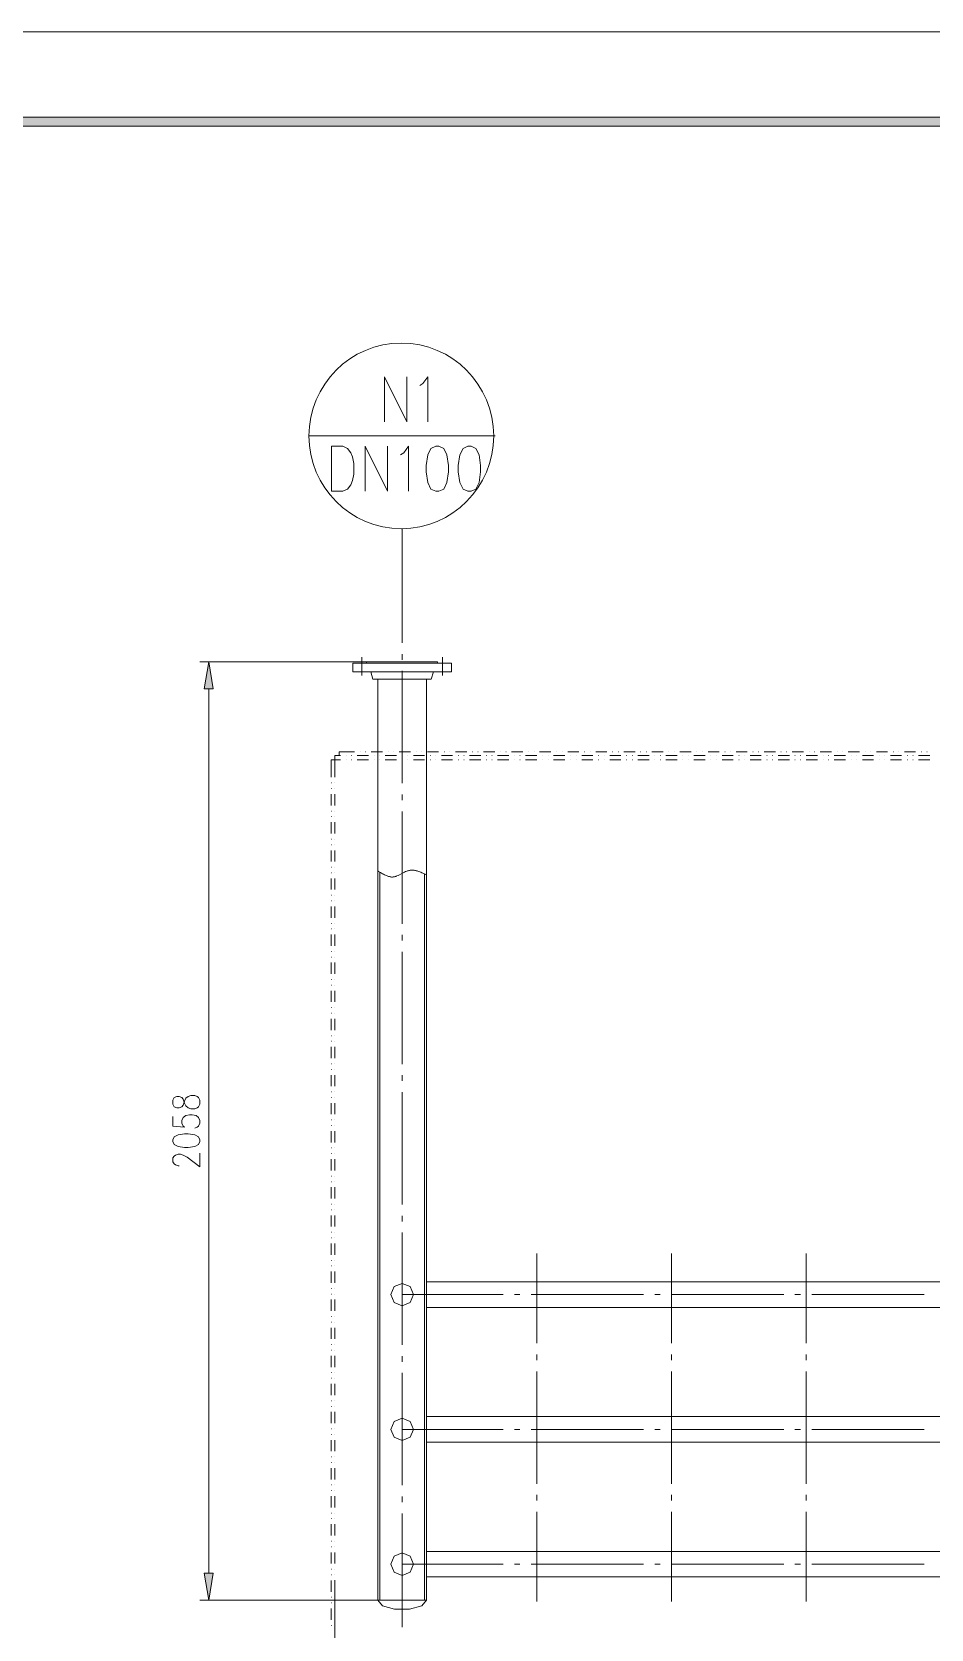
# Model space of a CAD drawing. Header units: millimetres. Extents: x 0 to 829, y 0 to 586.
# Drawn here: x 550.9 to 649.6, y 410.4 to 585.6 of the extents above; entities that cross this region are included whole.
import ezdxf

# ---------------------------------------------------------------- set-up
doc = ezdxf.new("R2010")
doc.units = ezdxf.units.MM

msp = doc.modelspace()

# ---------------------------------------------------------------- hatches: boundary and pattern name
h = msp.add_hatch(color=0)
h.dxf.hatch_style = 2
h.paths.add_polyline_path([(819.788528, 576.266028), (818.80075, 575.281778), (25.142472, 575.281778), (24.154694, 576.266028)])
h = msp.add_hatch(color=0)
h.dxf.hatch_style = 2
h.paths.add_polyline_path([(569.781972, 513.549194), (570.275861, 516.509), (570.76975, 513.549194)])
h = msp.add_hatch(color=0)
h.dxf.hatch_style = 2
h.paths.add_polyline_path([(569.781972, 416.535306), (570.275861, 413.579028), (570.76975, 416.535306)])

# ---------------------------------------------------------------- linework, layer by layer
at = {"color": 0, "lineweight": 0}
for points in [[(0, 0), (0, 585.632278), (829.154778, 585.632278), (829.154778, 0)], [(819.788528, 576.266028), (818.80075, 575.281778), (25.142472, 575.281778), (24.154694, 576.266028)], [(583.748444, 535.245028), (583.748444, 540.176861), (584.979639, 540.176861), (585.508806, 539.9405), (585.861583, 539.471306), (586.037972, 539.002111), (586.214361, 538.296556), (586.214361, 537.125333), (586.037972, 536.419778), (585.861583, 535.950583), (585.508806, 535.481389), (584.979639, 535.245028)], [(595.192556, 540.176861), (594.663389, 539.9405), (594.310611, 539.234944), (594.134222, 538.063722), (594.134222, 537.358167), (594.310611, 536.183417), (594.663389, 535.481389), (595.192556, 535.245028), (595.545333, 535.245028), (596.070972, 535.481389), (596.42375, 536.183417), (596.600139, 537.358167), (596.600139, 538.063722), (596.42375, 539.234944), (596.070972, 539.9405), (595.545333, 540.176861)], [(598.713278, 540.176861), (598.184111, 539.9405), (597.831333, 539.234944), (597.658472, 538.063722), (597.658472, 537.358167), (597.831333, 536.183417), (598.184111, 535.481389), (598.713278, 535.245028), (599.066056, 535.245028), (599.595222, 535.481389), (599.944472, 536.183417), (600.120861, 537.358167), (600.120861, 538.063722), (599.944472, 539.234944), (599.595222, 539.9405), (599.066056, 540.176861)], [(569.781972, 513.549194), (570.275861, 516.509), (570.76975, 513.549194)], [(566.331806, 468.002056), (566.472917, 467.684556), (566.755139, 467.578722), (567.037361, 467.578722), (567.316056, 467.684556), (567.457167, 467.896222), (567.598278, 468.316028), (567.739389, 468.633528), (568.021611, 468.845194), (568.303833, 468.951028), (568.727167, 468.951028), (569.009389, 468.845194), (569.1505, 468.739361), (569.288083, 468.421861), (569.288083, 468.002056), (569.1505, 467.684556), (569.009389, 467.578722), (568.727167, 467.472889), (568.303833, 467.472889), (568.021611, 467.578722), (567.739389, 467.790389), (567.598278, 468.107889), (567.457167, 468.527694), (567.316056, 468.739361), (567.037361, 468.845194), (566.755139, 468.845194), (566.472917, 468.739361), (566.331806, 468.421861)], [(566.331806, 463.881611), (566.472917, 463.564111), (566.89625, 463.352444), (567.598278, 463.246611), (568.021611, 463.246611), (568.727167, 463.352444), (569.1505, 463.564111), (569.288083, 463.881611), (569.288083, 464.093278), (569.1505, 464.410778), (568.727167, 464.618917), (568.021611, 464.72475), (567.598278, 464.72475), (566.89625, 464.618917), (566.472917, 464.410778), (566.331806, 464.093278)], [(590.267778, 447.099972), (590.627611, 447.971333), (591.498972, 448.331167), (592.370333, 447.971333), (592.733694, 447.099972), (592.370333, 446.228611), (591.498972, 445.868778), (590.627611, 446.228611)], [(590.267778, 432.311528), (590.627611, 433.182889), (591.498972, 433.542722), (592.370333, 433.182889), (592.733694, 432.311528), (592.370333, 431.440167), (591.498972, 431.076806), (590.627611, 431.440167)], [(590.267778, 417.523083), (590.627611, 418.394444), (591.498972, 418.754278), (592.370333, 418.394444), (592.733694, 417.523083), (592.370333, 416.651722), (591.498972, 416.288361), (590.627611, 416.651722)], [(569.781972, 416.535306), (570.275861, 413.579028), (570.76975, 416.535306)]]:
    msp.add_lwpolyline(points, close=True, dxfattribs=at)
for points in [[(589.558694, 542.843861), (589.558694, 547.775694), (592.024611, 542.843861), (592.024611, 547.775694)], [(593.432194, 546.833778), (593.784972, 547.070139), (594.310611, 547.775694), (594.310611, 542.843861)], [(581.271944, 541.309278), (601.729528, 541.309278)], [(587.445556, 535.245028), (587.445556, 540.176861), (589.911472, 535.245028), (589.911472, 540.176861)], [(591.319056, 539.234944), (591.671833, 539.471306), (592.201, 540.176861), (592.201, 535.245028)], [(591.498972, 531.08225), (591.498972, 518.6045)], [(587.064556, 517.020528), (587.064556, 515.030861)], [(591.498972, 517.369778), (591.498972, 516.755944)], [(595.936917, 517.020528), (595.936917, 515.030861)], [(591.498972, 516.509), (569.288083, 516.509)], [(586.076778, 516.360833), (586.076778, 515.422444)], [(586.076778, 516.360833), (596.921167, 516.360833)], [(586.076778, 515.422444), (596.921167, 515.422444)], [(587.604306, 516.509), (595.393639, 516.509)], [(587.604306, 516.509), (587.604306, 516.360833)], [(588.048806, 515.422444), (588.299278, 514.63575)], [(591.498972, 515.521222), (591.498972, 503.198694)], [(594.949139, 515.422444), (594.702194, 514.63575)], [(595.393639, 516.509), (595.393639, 516.360833)], [(596.921167, 516.360833), (596.921167, 515.422444)], [(570.275861, 513.549194), (570.275861, 416.535306)], [(588.299278, 514.63575), (594.702194, 514.63575)], [(588.839028, 514.63575), (588.839028, 413.579028)], [(594.162444, 514.63575), (594.162444, 413.579028)], [(584.598639, 506.648861), (586.26375, 506.648861)], [(584.598639, 506.648861), (584.598639, 506.25375)], [(586.877583, 506.648861), (586.895222, 506.648861)], [(587.494944, 506.648861), (587.512583, 506.648861)], [(588.112306, 506.648861), (589.3435, 506.648861)], [(589.960861, 506.648861), (589.9785, 506.648861)], [(590.574694, 506.648861), (590.592333, 506.648861)], [(591.192056, 506.648861), (592.42325, 506.648861)], [(593.040611, 506.648861), (593.05825, 506.648861)], [(593.657972, 506.648861), (593.675611, 506.648861)], [(594.271806, 506.648861), (595.506528, 506.648861)], [(596.120361, 506.648861), (596.138, 506.648861)], [(596.737722, 506.648861), (596.755361, 506.648861)], [(597.355083, 506.648861), (598.586278, 506.648861)], [(599.203639, 506.648861), (599.221278, 506.648861)], [(599.817472, 506.648861), (599.835111, 506.648861)], [(600.434833, 506.648861), (601.666028, 506.648861)], [(602.283389, 506.648861), (602.301028, 506.648861)], [(602.90075, 506.648861), (602.918389, 506.648861)], [(603.514583, 506.648861), (604.749306, 506.648861)], [(605.363139, 506.648861), (605.380778, 506.648861)], [(605.9805, 506.648861), (605.998139, 506.648861)], [(606.597861, 506.648861), (607.829056, 506.648861)], [(608.446417, 506.648861), (608.464056, 506.648861)], [(609.06025, 506.648861), (609.077889, 506.648861)], [(609.677611, 506.648861), (610.908806, 506.648861)], [(611.526167, 506.648861), (611.543806, 506.648861)], [(612.143528, 506.648861), (612.161167, 506.648861)], [(612.757361, 506.648861), (613.992083, 506.648861)], [(614.605917, 506.648861), (614.623556, 506.648861)], [(615.223278, 506.648861), (615.240917, 506.648861)], [(615.840639, 506.648861), (617.071833, 506.648861)], [(617.689194, 506.648861), (617.706833, 506.648861)], [(618.303028, 506.648861), (618.320667, 506.648861)], [(618.920389, 506.648861), (620.151583, 506.648861)], [(620.768944, 506.648861), (620.786583, 506.648861)], [(621.386306, 506.648861), (621.403944, 506.648861)], [(622.000139, 506.648861), (623.234861, 506.648861)], [(623.848694, 506.648861), (623.866333, 506.648861)], [(624.466056, 506.648861), (624.483694, 506.648861)], [(625.083417, 506.648861), (626.314611, 506.648861)], [(626.931972, 506.648861), (626.949611, 506.648861)], [(627.545806, 506.648861), (627.563444, 506.648861)], [(628.163167, 506.648861), (629.394361, 506.648861)], [(630.011722, 506.648861), (630.029361, 506.648861)], [(630.629083, 506.648861), (630.646722, 506.648861)], [(631.242917, 506.648861), (632.477639, 506.648861)], [(633.091472, 506.648861), (633.109111, 506.648861)], [(633.708833, 506.648861), (633.726472, 506.648861)], [(634.326194, 506.648861), (635.557389, 506.648861)], [(636.17475, 506.648861), (636.192389, 506.648861)], [(636.788583, 506.648861), (636.806222, 506.648861)], [(637.405944, 506.648861), (638.637139, 506.648861)], [(639.2545, 506.648861), (639.272139, 506.648861)], [(639.871861, 506.648861), (639.8895, 506.648861)], [(640.485694, 506.648861), (641.720417, 506.648861)], [(642.33425, 506.648861), (642.351889, 506.648861)], [(642.951611, 506.648861), (642.96925, 506.648861)], [(643.568972, 506.648861), (644.800167, 506.648861)], [(645.417528, 506.648861), (645.435167, 506.648861)], [(646.031361, 506.648861), (646.049, 506.648861)], [(646.648722, 506.648861), (647.879917, 506.648861)], [(648.497278, 506.648861), (648.514917, 506.648861)], [(649.114639, 506.648861), (649.132278, 506.648861)], [(583.709639, 505.759861), (583.709639, 503.851333)], [(583.709639, 505.759861), (584.722111, 505.759861)], [(584.10475, 506.25375), (584.722111, 506.25375)], [(584.10475, 506.25375), (584.10475, 505.759861)], [(584.10475, 505.759861), (584.10475, 503.851333)], [(585.339472, 506.25375), (585.357111, 506.25375)], [(585.339472, 505.759861), (585.357111, 505.759861)], [(585.953306, 506.25375), (585.970944, 506.25375)], [(585.953306, 505.759861), (585.970944, 505.759861)], [(586.570667, 506.25375), (587.801861, 506.25375)], [(586.570667, 505.759861), (587.801861, 505.759861)], [(588.419222, 506.25375), (588.436861, 506.25375)], [(588.419222, 505.759861), (588.436861, 505.759861)], [(589.036583, 506.25375), (589.054222, 506.25375)], [(589.036583, 505.759861), (589.054222, 505.759861)], [(589.650417, 506.25375), (590.885139, 506.25375)], [(589.650417, 505.759861), (590.885139, 505.759861)], [(591.498972, 506.25375), (591.516611, 506.25375)], [(591.498972, 505.759861), (591.516611, 505.759861)], [(592.116333, 506.25375), (592.133972, 506.25375)], [(592.116333, 505.759861), (592.133972, 505.759861)], [(592.733694, 506.25375), (593.964889, 506.25375)], [(592.733694, 505.759861), (593.964889, 505.759861)], [(594.58225, 506.25375), (594.599889, 506.25375)], [(594.58225, 505.759861), (594.599889, 505.759861)], [(595.196083, 506.25375), (595.213722, 506.25375)], [(595.196083, 505.759861), (595.213722, 505.759861)], [(595.813444, 506.25375), (597.044639, 506.25375)], [(595.813444, 505.759861), (597.044639, 505.759861)], [(597.662, 506.25375), (597.679639, 506.25375)], [(597.662, 505.759861), (597.679639, 505.759861)], [(598.279361, 506.25375), (598.297, 506.25375)], [(598.279361, 505.759861), (598.297, 505.759861)], [(598.893194, 506.25375), (600.127917, 506.25375)], [(598.893194, 505.759861), (600.127917, 505.759861)], [(600.74175, 506.25375), (600.759389, 506.25375)], [(600.74175, 505.759861), (600.759389, 505.759861)], [(601.359111, 506.25375), (601.37675, 506.25375)], [(601.359111, 505.759861), (601.37675, 505.759861)], [(601.976472, 506.25375), (603.207667, 506.25375)], [(601.976472, 505.759861), (603.207667, 505.759861)], [(603.825028, 506.25375), (603.842667, 506.25375)], [(603.825028, 505.759861), (603.842667, 505.759861)], [(604.438861, 506.25375), (604.4565, 506.25375)], [(604.438861, 505.759861), (604.4565, 505.759861)], [(605.056222, 506.25375), (606.287417, 506.25375)], [(605.056222, 505.759861), (606.287417, 505.759861)], [(606.904778, 506.25375), (606.922417, 506.25375)], [(606.904778, 505.759861), (606.922417, 505.759861)], [(607.522139, 506.25375), (607.539778, 506.25375)], [(607.522139, 505.759861), (607.539778, 505.759861)], [(608.135972, 506.25375), (609.370694, 506.25375)], [(608.135972, 505.759861), (609.370694, 505.759861)], [(609.984528, 506.25375), (610.002167, 506.25375)], [(609.984528, 505.759861), (610.002167, 505.759861)], [(610.601889, 506.25375), (610.619528, 506.25375)], [(610.601889, 505.759861), (610.619528, 505.759861)], [(611.21925, 506.25375), (612.450444, 506.25375)], [(611.21925, 505.759861), (612.450444, 505.759861)], [(613.067806, 506.25375), (613.085444, 506.25375)], [(613.067806, 505.759861), (613.085444, 505.759861)], [(613.681639, 506.25375), (613.699278, 506.25375)], [(613.681639, 505.759861), (613.699278, 505.759861)], [(614.299, 506.25375), (615.530194, 506.25375)], [(614.299, 505.759861), (615.530194, 505.759861)], [(616.147556, 506.25375), (616.165194, 506.25375)], [(616.147556, 505.759861), (616.165194, 505.759861)], [(616.764917, 506.25375), (616.782556, 506.25375)], [(616.764917, 505.759861), (616.782556, 505.759861)], [(617.37875, 506.25375), (618.613472, 506.25375)], [(617.37875, 505.759861), (618.613472, 505.759861)], [(619.227306, 506.25375), (619.244944, 506.25375)], [(619.227306, 505.759861), (619.244944, 505.759861)], [(619.844667, 506.25375), (619.862306, 506.25375)], [(619.844667, 505.759861), (619.862306, 505.759861)], [(620.462028, 506.25375), (621.693222, 506.25375)], [(620.462028, 505.759861), (621.693222, 505.759861)], [(622.310583, 506.25375), (622.328222, 506.25375)], [(622.310583, 505.759861), (622.328222, 505.759861)], [(622.924417, 506.25375), (622.942056, 506.25375)], [(622.924417, 505.759861), (622.942056, 505.759861)], [(623.541778, 506.25375), (624.772972, 506.25375)], [(623.541778, 505.759861), (624.772972, 505.759861)], [(625.390333, 506.25375), (625.407972, 506.25375)], [(625.390333, 505.759861), (625.407972, 505.759861)], [(626.007694, 506.25375), (626.025333, 506.25375)], [(626.007694, 505.759861), (626.025333, 505.759861)], [(626.621528, 506.25375), (627.85625, 506.25375)], [(626.621528, 505.759861), (627.85625, 505.759861)], [(628.470083, 506.25375), (628.487722, 506.25375)], [(628.470083, 505.759861), (628.487722, 505.759861)], [(629.087444, 506.25375), (629.105083, 506.25375)], [(629.087444, 505.759861), (629.105083, 505.759861)], [(629.704806, 506.25375), (630.936, 506.25375)], [(629.704806, 505.759861), (630.936, 505.759861)], [(631.553361, 506.25375), (631.571, 506.25375)], [(631.553361, 505.759861), (631.571, 505.759861)], [(632.167194, 506.25375), (632.184833, 506.25375)], [(632.167194, 505.759861), (632.184833, 505.759861)], [(632.784556, 506.25375), (634.01575, 506.25375)], [(632.784556, 505.759861), (634.01575, 505.759861)], [(634.633111, 506.25375), (634.65075, 506.25375)], [(634.633111, 505.759861), (634.65075, 505.759861)], [(635.250472, 506.25375), (635.268111, 506.25375)], [(635.250472, 505.759861), (635.268111, 505.759861)], [(635.864306, 506.25375), (637.099028, 506.25375)], [(635.864306, 505.759861), (637.099028, 505.759861)], [(637.712861, 506.25375), (637.7305, 506.25375)], [(637.712861, 505.759861), (637.7305, 505.759861)], [(638.330222, 506.25375), (638.347861, 506.25375)], [(638.330222, 505.759861), (638.347861, 505.759861)], [(638.947583, 506.25375), (640.178778, 506.25375)], [(638.947583, 505.759861), (640.178778, 505.759861)], [(640.796139, 506.25375), (640.813778, 506.25375)], [(640.796139, 505.759861), (640.813778, 505.759861)], [(641.409972, 506.25375), (641.427611, 506.25375)], [(641.409972, 505.759861), (641.427611, 505.759861)], [(642.027333, 506.25375), (643.258528, 506.25375)], [(642.027333, 505.759861), (643.258528, 505.759861)], [(643.875889, 506.25375), (643.893528, 506.25375)], [(643.875889, 505.759861), (643.893528, 505.759861)], [(644.49325, 506.25375), (644.510889, 506.25375)], [(644.49325, 505.759861), (644.510889, 505.759861)], [(645.107083, 506.25375), (646.341806, 506.25375)], [(645.107083, 505.759861), (646.341806, 505.759861)], [(646.955639, 506.25375), (646.973278, 506.25375)], [(646.955639, 505.759861), (646.973278, 505.759861)], [(647.573, 506.25375), (647.590639, 506.25375)], [(647.573, 505.759861), (647.590639, 505.759861)], [(648.190361, 506.25375), (649.421556, 506.25375)], [(648.190361, 505.759861), (649.421556, 505.759861)], [(583.709639, 503.233972), (583.727278, 503.233972)], [(584.10475, 503.233972), (584.122389, 503.233972)], [(583.709639, 502.620139), (583.727278, 502.620139)], [(583.709639, 502.002778), (583.709639, 500.771583)], [(584.10475, 502.620139), (584.122389, 502.620139)], [(584.10475, 502.002778), (584.10475, 500.771583)], [(591.498972, 501.9675), (591.498972, 501.350139)], [(583.709639, 500.154222), (583.727278, 500.154222)], [(583.709639, 499.536861), (583.727278, 499.536861)], [(584.10475, 500.154222), (584.122389, 500.154222)], [(584.10475, 499.536861), (584.122389, 499.536861)], [(591.498972, 500.118944), (591.498972, 487.792889)], [(583.709639, 498.923028), (583.709639, 497.688306)], [(584.10475, 498.923028), (584.10475, 497.688306)], [(583.709639, 497.074472), (583.727278, 497.074472)], [(583.709639, 496.457111), (583.727278, 496.457111)], [(584.10475, 497.074472), (584.122389, 497.074472)], [(584.10475, 496.457111), (584.122389, 496.457111)], [(583.709639, 495.83975), (583.709639, 494.608556)], [(584.10475, 495.83975), (584.10475, 494.608556)], [(583.709639, 493.991194), (583.727278, 493.991194)], [(583.709639, 493.377361), (583.727278, 493.377361)], [(583.709639, 492.76), (583.709639, 491.528806)], [(584.10475, 493.991194), (584.122389, 493.991194)], [(584.10475, 493.377361), (584.122389, 493.377361)], [(584.10475, 492.76), (584.10475, 491.528806)], [(588.839028, 493.578444), (588.909583, 493.536111), (588.976611, 493.493778), (589.110667, 493.416167), (589.234139, 493.345611), (589.350556, 493.278583), (589.463444, 493.218611), (589.569278, 493.165694), (589.668056, 493.116306), (589.763306, 493.073972), (589.8515, 493.035167), (589.936167, 493.003417), (590.017306, 492.978722), (590.098444, 492.954028), (590.172528, 492.936389), (590.246611, 492.925806), (590.317167, 492.915222), (590.387722, 492.911694), (590.45475, 492.915222), (590.521778, 492.91875), (590.588806, 492.929333), (590.659361, 492.943444), (590.726389, 492.961083), (590.793417, 492.978722), (590.860444, 493.003417), (590.927472, 493.028111), (591.065056, 493.088083), (591.199111, 493.155111), (591.474278, 493.29975), (591.608333, 493.370306), (591.745917, 493.440861), (591.8835, 493.507889), (592.021083, 493.564333), (592.088111, 493.589028), (592.158667, 493.610194), (592.229222, 493.631361), (592.29625, 493.645472), (592.366806, 493.659583), (592.437361, 493.666639), (592.507917, 493.673694), (592.578472, 493.673694), (592.652556, 493.670167), (592.726639, 493.666639), (592.80425, 493.656056), (592.885389, 493.641944), (592.970056, 493.624306), (593.054722, 493.603139), (593.146444, 493.574917), (593.238167, 493.546694), (593.336944, 493.511417), (593.43925, 493.476139), (593.545083, 493.433806), (593.657972, 493.384417), (593.774389, 493.335028), (593.897861, 493.282111), (594.024861, 493.222139), (594.162444, 493.158639)], [(589.036583, 493.4585), (589.036583, 413.579028)], [(593.964889, 493.250361), (593.964889, 413.579028)], [(583.709639, 490.911444), (583.727278, 490.911444)], [(584.10475, 490.911444), (584.122389, 490.911444)], [(583.709639, 490.294083), (583.727278, 490.294083)], [(583.709639, 489.68025), (583.709639, 488.445528)], [(584.10475, 490.294083), (584.122389, 490.294083)], [(584.10475, 489.68025), (584.10475, 488.445528)], [(583.709639, 487.831694), (583.727278, 487.831694)], [(583.709639, 487.214333), (583.727278, 487.214333)], [(584.10475, 487.831694), (584.122389, 487.831694)], [(584.10475, 487.214333), (584.122389, 487.214333)], [(583.709639, 486.596972), (583.709639, 485.365778)], [(584.10475, 486.596972), (584.10475, 485.365778)], [(591.498972, 486.561694), (591.498972, 485.944333)], [(583.709639, 484.748417), (583.727278, 484.748417)], [(583.709639, 484.134583), (583.727278, 484.134583)], [(584.10475, 484.748417), (584.122389, 484.748417)], [(584.10475, 484.134583), (584.122389, 484.134583)], [(591.498972, 484.713139), (591.498972, 472.387083)], [(583.709639, 483.517222), (583.709639, 482.2825)], [(584.10475, 483.517222), (584.10475, 482.2825)], [(583.709639, 481.668667), (583.727278, 481.668667)], [(583.709639, 481.051306), (583.727278, 481.051306)], [(583.709639, 480.433944), (583.709639, 479.20275)], [(584.10475, 481.668667), (584.122389, 481.668667)], [(584.10475, 481.051306), (584.122389, 481.051306)], [(584.10475, 480.433944), (584.10475, 479.20275)], [(583.709639, 478.585389), (583.727278, 478.585389)], [(584.10475, 478.585389), (584.122389, 478.585389)], [(583.709639, 477.971556), (583.727278, 477.971556)], [(583.709639, 477.354194), (583.709639, 476.123)], [(584.10475, 477.971556), (584.122389, 477.971556)], [(584.10475, 477.354194), (584.10475, 476.123)], [(583.709639, 475.505639), (583.727278, 475.505639)], [(583.709639, 474.888278), (583.727278, 474.888278)], [(584.10475, 475.505639), (584.122389, 475.505639)], [(584.10475, 474.888278), (584.122389, 474.888278)], [(583.709639, 474.274444), (583.709639, 473.039722)], [(584.10475, 474.274444), (584.10475, 473.039722)], [(583.709639, 472.425889), (583.727278, 472.425889)], [(583.709639, 471.808528), (583.727278, 471.808528)], [(584.10475, 472.425889), (584.122389, 472.425889)], [(584.10475, 471.808528), (584.122389, 471.808528)], [(583.709639, 471.191167), (583.709639, 469.959972)], [(584.10475, 471.191167), (584.10475, 469.959972)], [(591.498972, 471.155889), (591.498972, 470.538528)], [(583.709639, 469.342611), (583.727278, 469.342611)], [(583.709639, 468.728778), (583.727278, 468.728778)], [(583.709639, 468.111417), (583.709639, 466.880222)], [(584.10475, 469.342611), (584.122389, 469.342611)], [(584.10475, 468.728778), (584.122389, 468.728778)], [(584.10475, 468.111417), (584.10475, 466.880222)], [(591.498972, 469.307333), (591.498972, 456.984806)], [(566.331806, 466.626222), (566.331806, 465.571417), (567.598278, 465.465583), (567.457167, 465.571417), (567.316056, 465.888917), (567.316056, 466.206417), (567.457167, 466.520389), (567.739389, 466.732056), (568.162722, 466.837889), (568.444944, 466.837889), (568.868278, 466.732056), (569.1505, 466.520389), (569.288083, 466.206417), (569.288083, 465.888917), (569.1505, 465.571417), (569.009389, 465.465583), (568.727167, 465.35975)], [(583.709639, 466.262861), (583.727278, 466.262861)], [(584.10475, 466.262861), (584.122389, 466.262861)], [(583.709639, 465.6455), (583.727278, 465.6455)], [(583.709639, 465.031667), (583.709639, 463.796944)], [(584.10475, 465.6455), (584.122389, 465.6455)], [(584.10475, 465.031667), (584.10475, 463.796944)], [(567.037361, 461.239306), (566.89625, 461.239306), (566.614028, 461.345139), (566.472917, 461.450972), (566.331806, 461.662639), (566.331806, 462.085972), (566.472917, 462.297639), (566.614028, 462.403472), (566.89625, 462.509306), (567.178472, 462.509306), (567.457167, 462.403472), (567.8805, 462.191806), (569.288083, 461.133472), (569.288083, 462.615139)], [(583.709639, 463.183111), (583.727278, 463.183111)], [(584.10475, 463.183111), (584.122389, 463.183111)], [(583.709639, 462.56575), (583.727278, 462.56575)], [(583.709639, 461.948389), (583.709639, 460.717194)], [(584.10475, 462.56575), (584.122389, 462.56575)], [(584.10475, 461.948389), (584.10475, 460.717194)], [(583.709639, 460.099833), (583.727278, 460.099833)], [(583.709639, 459.486), (583.727278, 459.486)], [(584.10475, 460.099833), (584.122389, 460.099833)], [(584.10475, 459.486), (584.122389, 459.486)], [(583.709639, 458.868639), (583.709639, 457.637444)], [(584.10475, 458.868639), (584.10475, 457.637444)], [(583.709639, 457.020083), (583.727278, 457.020083)], [(583.709639, 456.402722), (583.727278, 456.402722)], [(583.709639, 455.788889), (583.709639, 454.554167)], [(584.10475, 457.020083), (584.122389, 457.020083)], [(584.10475, 456.402722), (584.122389, 456.402722)], [(584.10475, 455.788889), (584.10475, 454.554167)], [(591.498972, 455.750083), (591.498972, 455.13625)], [(583.709639, 453.940333), (583.727278, 453.940333)], [(584.10475, 453.940333), (584.122389, 453.940333)], [(591.498972, 453.901528), (591.498972, 441.579)], [(583.709639, 453.322972), (583.727278, 453.322972)], [(583.709639, 452.705611), (583.709639, 451.474417)], [(584.10475, 453.322972), (584.122389, 453.322972)], [(584.10475, 452.705611), (584.10475, 451.474417)], [(583.709639, 450.857056), (583.727278, 450.857056)], [(584.10475, 450.857056), (584.122389, 450.857056)], [(606.287417, 451.615528), (606.287417, 441.755389)], [(621.075861, 451.615528), (621.075861, 441.755389)], [(635.864306, 451.615528), (635.864306, 441.755389)], [(583.709639, 450.243222), (583.727278, 450.243222)], [(583.709639, 449.625861), (583.709639, 448.394667)], [(584.10475, 450.243222), (584.122389, 450.243222)], [(584.10475, 449.625861), (584.10475, 448.394667)], [(583.709639, 447.777306), (583.727278, 447.777306)], [(583.709639, 447.159944), (583.727278, 447.159944)], [(584.10475, 447.777306), (584.122389, 447.777306)], [(584.10475, 447.159944), (584.122389, 447.159944)], [(591.498972, 447.099972), (602.590306, 447.099972)], [(594.162444, 448.504028), (721.935028, 448.504028)], [(603.825028, 447.099972), (604.438861, 447.099972)], [(605.673583, 447.099972), (617.996111, 447.099972)], [(619.227306, 447.099972), (619.844667, 447.099972)], [(621.075861, 447.099972), (633.401917, 447.099972)], [(634.633111, 447.099972), (635.250472, 447.099972)], [(636.481667, 447.099972), (648.804194, 447.099972)], [(583.709639, 446.546111), (583.709639, 445.311389)], [(584.10475, 446.546111), (584.10475, 445.311389)], [(594.162444, 445.695917), (721.935028, 445.695917)], [(583.709639, 444.697556), (583.727278, 444.697556)], [(583.709639, 444.080194), (583.727278, 444.080194)], [(583.709639, 443.462833), (583.709639, 442.231639)], [(584.10475, 444.697556), (584.122389, 444.697556)], [(584.10475, 444.080194), (584.122389, 444.080194)], [(584.10475, 443.462833), (584.10475, 442.231639)], [(583.709639, 441.614278), (583.727278, 441.614278)], [(584.10475, 441.614278), (584.122389, 441.614278)], [(583.709639, 441.000444), (583.727278, 441.000444)], [(583.709639, 440.383083), (583.709639, 439.151889)], [(584.10475, 441.000444), (584.122389, 441.000444)], [(584.10475, 440.383083), (584.10475, 439.151889)], [(591.498972, 440.347806), (591.498972, 439.730444)], [(606.287417, 440.524194), (606.287417, 439.906833)], [(621.075861, 440.524194), (621.075861, 439.906833)], [(635.864306, 440.524194), (635.864306, 439.906833)], [(583.709639, 438.534528), (583.727278, 438.534528)], [(584.10475, 438.534528), (584.122389, 438.534528)], [(591.498972, 438.49925), (591.498972, 426.173194)], [(606.287417, 438.675639), (606.287417, 426.353111)], [(621.075861, 438.675639), (621.075861, 426.353111)], [(635.864306, 438.675639), (635.864306, 426.353111)], [(583.709639, 437.917167), (583.727278, 437.917167)], [(583.709639, 437.303333), (583.709639, 436.068611)], [(584.10475, 437.917167), (584.122389, 437.917167)], [(584.10475, 437.303333), (584.10475, 436.068611)], [(583.709639, 435.454778), (583.727278, 435.454778)], [(583.709639, 434.837417), (583.727278, 434.837417)], [(584.10475, 435.454778), (584.122389, 435.454778)], [(584.10475, 434.837417), (584.122389, 434.837417)], [(583.709639, 434.220056), (583.709639, 432.988861)], [(584.10475, 434.220056), (584.10475, 432.988861)], [(594.162444, 433.715583), (721.935028, 433.715583)], [(583.709639, 432.3715), (583.727278, 432.3715)], [(583.709639, 431.757667), (583.727278, 431.757667)], [(583.709639, 431.140306), (583.709639, 429.909111)], [(584.10475, 432.3715), (584.122389, 432.3715)], [(584.10475, 431.757667), (584.122389, 431.757667)], [(584.10475, 431.140306), (584.10475, 429.909111)], [(591.498972, 432.311528), (602.590306, 432.311528)], [(603.825028, 432.311528), (604.438861, 432.311528)], [(605.673583, 432.311528), (617.996111, 432.311528)], [(619.227306, 432.311528), (619.844667, 432.311528)], [(621.075861, 432.311528), (633.401917, 432.311528)], [(634.633111, 432.311528), (635.250472, 432.311528)], [(636.481667, 432.311528), (648.804194, 432.311528)], [(594.162444, 430.907472), (721.935028, 430.907472)], [(583.709639, 429.29175), (583.727278, 429.29175)], [(583.709639, 428.674389), (583.727278, 428.674389)], [(583.709639, 428.060556), (583.709639, 426.825833)], [(584.10475, 429.29175), (584.122389, 429.29175)], [(584.10475, 428.674389), (584.122389, 428.674389)], [(584.10475, 428.060556), (584.10475, 426.825833)], [(583.709639, 426.212), (583.727278, 426.212)], [(584.10475, 426.212), (584.122389, 426.212)], [(583.709639, 425.594639), (583.727278, 425.594639)], [(583.709639, 424.977278), (583.709639, 423.746083)], [(584.10475, 425.594639), (584.122389, 425.594639)], [(584.10475, 424.977278), (584.10475, 423.746083)], [(591.498972, 424.942), (591.498972, 424.324639)], [(606.287417, 425.118389), (606.287417, 424.504556)], [(621.075861, 425.118389), (621.075861, 424.504556)], [(635.864306, 425.118389), (635.864306, 424.504556)], [(583.709639, 423.128722), (583.727278, 423.128722)], [(583.709639, 422.514889), (583.727278, 422.514889)], [(584.10475, 423.128722), (584.122389, 423.128722)], [(584.10475, 422.514889), (584.122389, 422.514889)], [(591.498972, 423.093444), (591.498972, 410.615694)], [(606.287417, 423.269833), (606.287417, 413.413222)], [(621.075861, 423.269833), (621.075861, 413.413222)], [(635.864306, 423.269833), (635.864306, 413.413222)], [(583.709639, 421.897528), (583.709639, 420.666333)], [(584.10475, 421.897528), (584.10475, 420.666333)], [(583.709639, 420.048972), (583.727278, 420.048972)], [(583.709639, 419.431611), (583.727278, 419.431611)], [(583.709639, 418.817778), (583.709639, 417.583056)], [(584.10475, 420.048972), (584.122389, 420.048972)], [(584.10475, 419.431611), (584.122389, 419.431611)], [(584.10475, 418.817778), (584.10475, 417.583056)], [(594.162444, 418.927139), (721.935028, 418.927139)], [(591.498972, 417.523083), (602.590306, 417.523083)], [(603.825028, 417.523083), (604.438861, 417.523083)], [(605.673583, 417.523083), (617.996111, 417.523083)], [(619.227306, 417.523083), (619.844667, 417.523083)], [(621.075861, 417.523083), (633.401917, 417.523083)], [(634.633111, 417.523083), (635.250472, 417.523083)], [(636.481667, 417.523083), (648.804194, 417.523083)], [(583.709639, 416.969222), (583.727278, 416.969222)], [(583.709639, 416.351861), (583.727278, 416.351861)], [(583.709639, 415.7345), (583.709639, 414.503306)], [(584.10475, 416.969222), (584.122389, 416.969222)], [(584.10475, 416.351861), (584.122389, 416.351861)], [(584.10475, 415.759194), (584.10475, 393.484806)], [(584.10475, 415.7345), (584.10475, 414.503306)], [(594.162444, 416.1155), (721.935028, 416.1155)], [(589.477556, 413.579028), (569.288083, 413.579028)], [(583.709639, 413.885944), (583.727278, 413.885944)], [(584.10475, 413.885944), (584.122389, 413.885944)], [(588.839028, 413.579028), (594.162444, 413.579028)], [(588.839028, 413.579028), (589.347028, 412.951083), (590.677, 412.566556), (592.320944, 412.566556), (593.654444, 412.951083), (594.162444, 413.579028)], [(583.709639, 413.268583), (583.727278, 413.268583)], [(583.709639, 412.65475), (583.709639, 411.420028)], [(584.10475, 413.268583), (584.122389, 413.268583)], [(584.10475, 412.65475), (584.10475, 411.420028)], [(583.709639, 410.806194), (583.727278, 410.806194)], [(584.10475, 410.806194), (584.122389, 410.806194)]]:
    msp.add_lwpolyline(points, dxfattribs=at)
msp.add_ellipse((591.412542, 541.309278), major_axis=(0, 10.184694), ratio=0.99567, start_param=0, end_param=6.283185, dxfattribs=at)

doc.saveas('drawing.dxf')
